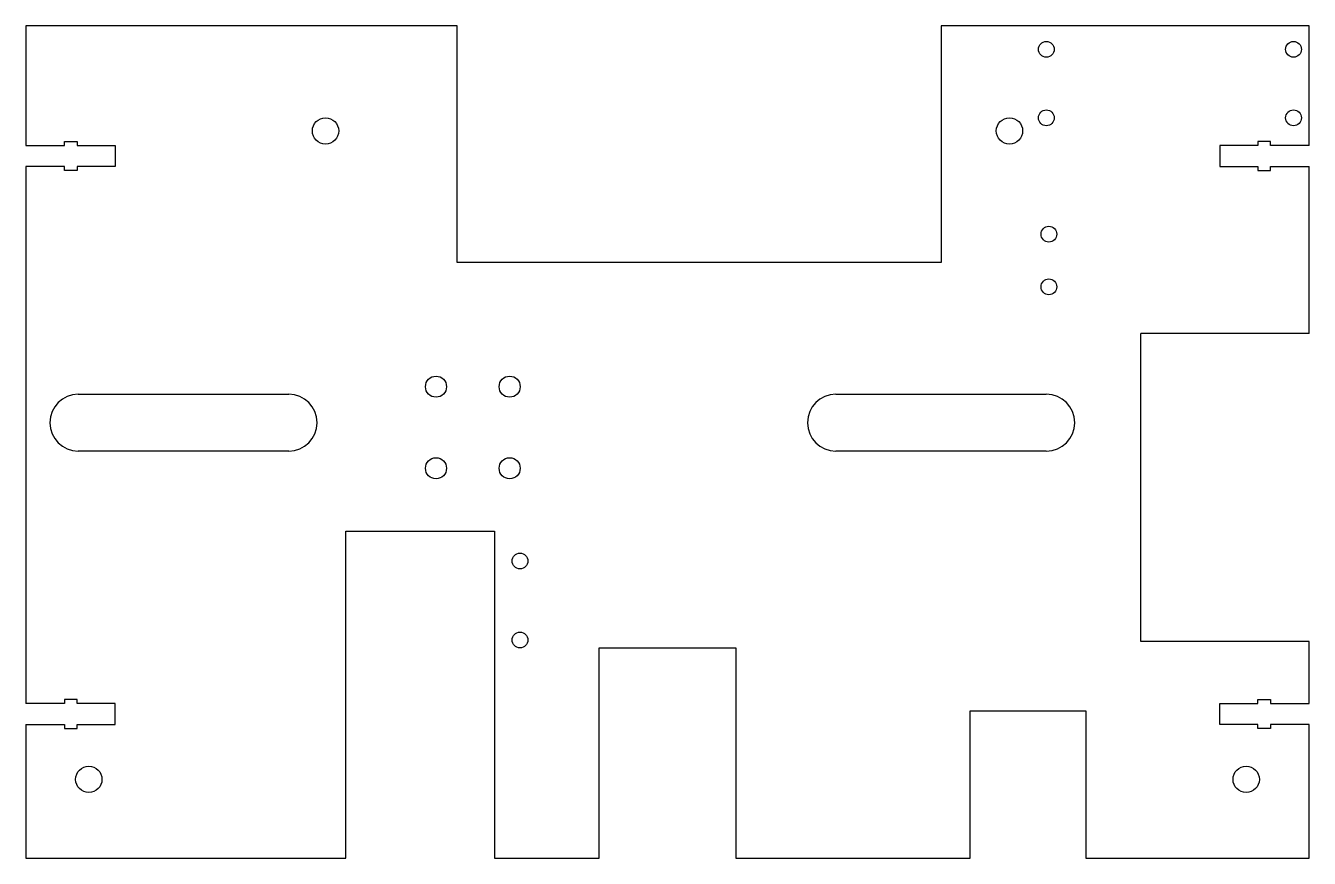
# Model space of a CAD drawing. Header units: millimetres. Extents: x -125 to 119, y -124 to 34.
import ezdxf

# ---------------------------------------------------------------- set-up
doc = ezdxf.new("R2010")
doc.units = ezdxf.units.MM

msp = doc.modelspace()

# ---------------------------------------------------------------- linework, layer by layer
at = {"color": 7, "linetype": 'Continuous', "lineweight": 25}
for p, q in [((-43, 33.84), (-125, 33.84)), ((-125, 33.84), (-125, 11.11)), ((-43, -11.16), (-43, 33.84)), ((49, 33.84), (49, -11.16)), ((119, 33.84), (49, 33.84)), ((119, 11.11), (119, 33.84)), ((-125, 11.11), (-117.61, 11.11)), ((-117.61, 11.86), (-115.21, 11.86)), ((-117.61, 11.11), (-117.61, 11.86)), ((-115.21, 11.86), (-115.21, 11.11)), ((-115.21, 11.11), (-108, 11.11)), ((-108, 11.11), (-108, 7.11)), ((109.21, 11.11), (102, 11.11)), ((102, 11.11), (102, 7.11)), ((111.61, 11.86), (109.21, 11.86)), ((109.21, 11.86), (109.21, 11.11)), ((111.61, 11.11), (111.61, 11.86)), ((119, 11.11), (111.61, 11.11)), ((-117.61, 7.11), (-125, 7.11)), ((-125, 7.11), (-125, -94.89)), ((-117.61, 6.36), (-117.61, 7.11)), ((-115.21, 6.36), (-117.61, 6.36)), ((-115.21, 7.11), (-115.21, 6.36)), ((-108, 7.11), (-115.21, 7.11)), ((102, 7.11), (109.21, 7.11)), ((109.21, 7.11), (109.21, 6.36)), ((109.21, 6.36), (111.61, 6.36)), ((111.61, 6.36), (111.61, 7.11)), ((111.61, 7.11), (119, 7.11)), ((119, -24.66), (119, 7.11)), ((49, -11.16), (-43, -11.16)), ((119, -24.66), (87, -24.66)), ((87, -83.16), (87, -24.66)), ((-115, -36.16), (-75, -36.16)), ((29, -36.16), (69, -36.16)), ((-75, -46.97), (-115, -46.97)), ((69, -46.97), (29, -46.97)), ((-64.14, -62.19), (-35.86, -62.19)), ((-64.14, -124.32), (-64.14, -62.19)), ((-35.86, -62.19), (-35.86, -124.32)), ((-16, -84.32), (10, -84.32)), ((-16, -124.32), (-16, -84.32)), ((10, -84.32), (10, -124.32)), ((119, -83.16), (87, -83.16)), ((119, -94.89), (119, -83.16)), ((-117.61, -94.89), (-125, -94.89)), ((-115.21, -94.14), (-117.61, -94.14)), ((-117.61, -94.14), (-117.61, -94.89)), ((-115.21, -94.89), (-115.21, -94.14)), ((-108, -94.89), (-115.21, -94.89)), ((-108, -98.89), (-108, -94.89)), ((102, -94.89), (109.21, -94.89)), ((102, -98.89), (102, -94.89)), ((109.21, -94.14), (111.61, -94.14)), ((109.21, -94.89), (109.21, -94.14)), ((111.61, -94.14), (111.61, -94.89)), ((111.61, -94.89), (119, -94.89)), ((54.5, -124.32), (54.5, -96.32)), ((54.5, -96.32), (76.5, -96.32)), ((76.5, -96.32), (76.5, -124.32)), ((-125, -98.89), (-117.61, -98.89)), ((-125, -98.89), (-125, -124.32)), ((-117.61, -98.89), (-117.61, -99.64)), ((-117.61, -99.64), (-115.21, -99.64)), ((-115.21, -99.64), (-115.21, -98.89)), ((-115.21, -98.89), (-108, -98.89)), ((109.21, -98.89), (102, -98.89)), ((109.21, -99.64), (109.21, -98.89)), ((111.61, -99.64), (109.21, -99.64)), ((111.61, -98.89), (111.61, -99.64)), ((119, -98.89), (111.61, -98.89)), ((119, -124.32), (119, -98.89)), ((-125, -124.32), (-64.14, -124.32)), ((-35.86, -124.32), (-16, -124.32)), ((10, -124.32), (54.5, -124.32)), ((76.5, -124.32), (119, -124.32))]:
    msp.add_line(p, q, dxfattribs=at)
for centre, radius in [((69, 29.34), 1.5), ((116, 29.34), 1.5), ((69, 16.34), 1.5), ((116, 16.34), 1.5), ((-68, 13.84), 2.5), ((62, 13.84), 2.5), ((69.5, -5.76), 1.5), ((69.5, -15.76), 1.5), ((-47, -34.73), 2), ((-33, -34.73), 2), ((-47, -50.23), 2), ((-33, -50.23), 2), ((-31.03, -67.84), 1.5), ((-31.03, -82.84), 1.5), ((-113, -109.32), 2.5), ((107, -109.32), 2.5)]:
    msp.add_circle(centre, radius, dxfattribs=at)
for centre, start, end in [((-115, -41.57), 90, 270), ((-75, -41.57), 270, 90), ((29, -41.57), 90, 270), ((69, -41.57), 270, 90)]:
    msp.add_arc(centre, 5.4, start, end, dxfattribs=at)

doc.saveas('drawing.dxf')
